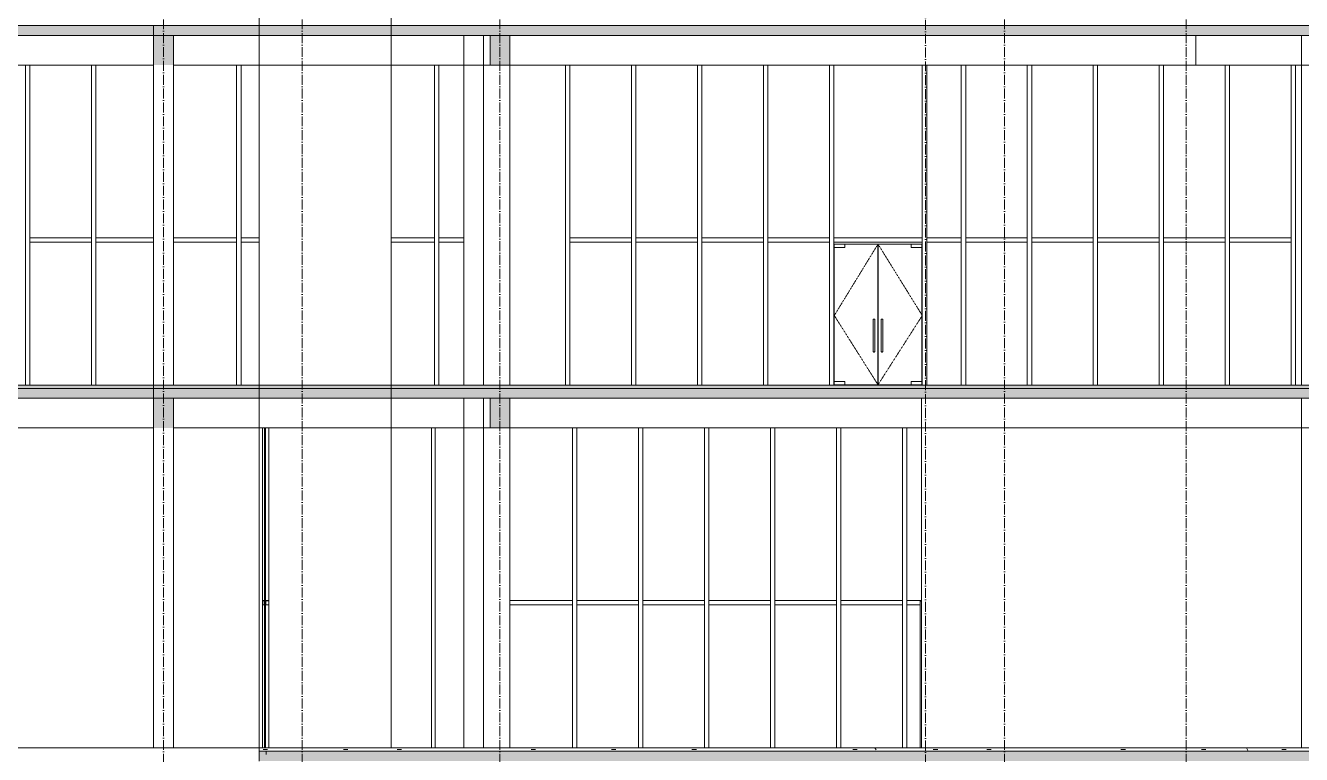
# Model space of a CAD drawing. Header units: millimetres. Extents: x -7075 to 54747, y -13937 to 93540.
# Drawn here: x 4258 to 23600, y -100 to 10950 of the extents above; entities that cross this region are included whole.
import ezdxf

# ---------------------------------------------------------------- set-up
doc = ezdxf.new("R2010")
doc.units = ezdxf.units.MM
doc.linetypes.add('Dash 1_16_', pattern=[3.175, 1.5875, -1.5875])
doc.linetypes.add('Grid Line', pattern=[4.2, 3, -0.6, 0, -0.6])
for name, color, linetype, lineweight in [('A-DETL-GENF', 31, 'Continuous', 5), ('A-DOOR-GLAZ', 152, 'Continuous', 5), ('A-GLAZ-CWMG', 55, 'Continuous', 5), ('CUA', 31, 'Continuous', 9), ('KINH', 152, 'Continuous', 5), ('NET CAT', 3, 'Continuous', 5), ('NET CATConcrete', 3, 'Continuous', 5), ('NET-CAT', 3, 'Continuous', 15), ('NET-THAY', 2, 'Continuous', 9), ('TRUC', 225, 'Continuous', 5)]:
    doc.layers.add(name, color=color, linetype=linetype, lineweight=lineweight)
pattern_1 = [(0, (19236.3, 39800), (1625.6, 406.4), [67.056, -1152.144, 67.056, -1152.144, -6502.4]), (0, (19236.3, 39800), (1625.6, 406.4), [-2438.4, 67.056, -2371.344, 67.056, -1152.144, -2844.8]), (0, (19236.3, 39800), (1625.6, 406.4), [-6096, 67.056, -745.744, 67.056, -1964.944]), (120, (19845.9, 40003.2), (-1164.7527, 1204.611), [67.056, -1152.144, 67.056, -7654.544]), (120, (19845.9, 40003.2), (-1164.7527, 1204.611), [-1286.256, -1152.144, 67.056, -2371.344, -4064]), (120, (19845.9, 40003.2), (-1164.7527, 1204.611), [-4876.8, 67.056, -1152.144, 67.056, -2777.744]), (120, (19845.9, 40003.2), (-1164.7527, 1204.611), [-6163.056, -745.744, 67.056, -1964.944]), (240, (20049.1, 40816), (-460.8473, -1611.011), [67.056, -1152.144, 67.056, -7654.544]), (240, (20049.1, 40816), (-460.8473, -1611.011), [-1286.256, -1152.144, 67.056, -2371.344, -4064]), (240, (20049.1, 40816), (-460.8473, -1611.011), [-4876.8, 67.056, -1152.144, 67.056, -2777.744]), (240, (20049.1, 40816), (-460.8473, -1611.011), [-6163.056, -745.744, 67.056, -1964.944])]

# ---------------------------------------------------------------- blocks, each defined once
blk = doc.blocks.new('M_Concrete-Rectangular-Column - C3-2000 x 300mm-1087929-A-A')
at = {"layer": 'NET CAT', "color": 4}
for p, q in [((6200, 10800), (6200, 5500)), ((6500, 10800), (6500, 5500)), ((6200, 5300), (6200, 0)), ((6500, 5300), (6500, 0))]:
    blk.add_line(p, q, dxfattribs=at)
blk = doc.blocks.new('ALC1807-ASCENT PLAZA-KET CAU 180524_rvt-1-A-A')
at = {"layer": 'NET CAT', "color": 4}
for p, q in [((7800, 18400), (7800, 0)), ((9800, 0), (9800, 18400)), ((11200, 10800), (11200, 5500)), ((11600, 10800), (11600, 5500)), ((23600, 10800), (23600, 5500)), ((11200, 5300), (11200, 0)), ((11600, 5300), (11600, 0)), ((23600, 5300), (23600, 0)), ((7907, -50), (7907, -100))]:
    blk.add_line(p, q, dxfattribs=at)
at = {"color": 4, "lineweight": 5}
blk.add_blockref('M_Concrete-Rectangular-Column - C3-2000 x 300mm-1087929-A-A', (0, 0), dxfattribs=at)
blk = doc.blocks.new('CUA 2 CANH MO KHUNG NHOM - 1 - Type 1-V3-A-A')
at = {"layer": 'CUA', "lineweight": 5}
for p, q in [((17820, 2226), (17820, 0)), ((17840, 2226), (17820, 2226))]:
    blk.add_line(p, q, dxfattribs=at)
blk = doc.blocks.new('System Panel - Glazed-1982841-A-A')
at = {"layer": 'KINH'}
blk.add_line((12443, 10350), (11600, 10350), dxfattribs=at)
blk = doc.blocks.new('System Panel - Glazed-1982842-A-A')
at = {"layer": 'KINH'}
blk.add_line((13443, 10350), (12510, 10350), dxfattribs=at)
blk = doc.blocks.new('CUA KINH BAN LE SAN MO 2 HUONG - Type 1-1982843-A-A')
at = {"layer": 'A-DOOR-GLAZ'}
for p, q in [((16514, 5555), (16514, 7586)), ((17180, 7636), (16679, 7636)), ((17180, 7636), (17180, 5505)), ((17682, 7636), (17181, 7636)), ((17181, 7636), (17181, 5505)), ((17847, 5555), (17847, 7586)), ((17180, 5505), (16679, 5505)), ((17181, 5505), (17682, 5505))]:
    blk.add_line(p, q, dxfattribs=at)
at = {"layer": 'CUA', "lineweight": 5}
for p, q in [((17852, 7667), (16510, 7667)), ((16513, 5500), (16513, 7637)), ((16513, 7637), (17848, 7637)), ((16679, 7636), (16514, 7636)), ((16514, 7636), (16514, 7586)), ((16514, 7586), (16679, 7586)), ((16679, 7586), (16679, 7636)), ((17847, 7636), (17682, 7636)), ((17682, 7636), (17682, 7586)), ((17682, 7586), (17847, 7586)), ((17847, 7586), (17847, 7636)), ((17848, 7637), (17848, 5500)), ((17105, 6450), (17105, 6050)), ((17135, 6050), (17135, 6450)), ((17226, 6450), (17226, 6050)), ((17256, 6050), (17256, 6450)), ((16679, 5555), (16514, 5555)), ((16514, 5555), (16514, 5505)), ((16514, 5505), (16679, 5505)), ((16679, 5505), (16679, 5555)), ((17682, 5555), (17682, 5505)), ((17847, 5555), (17682, 5555)), ((17682, 5505), (17847, 5505)), ((17847, 5505), (17847, 5555))]:
    blk.add_line(p, q, dxfattribs=at)
at = {"layer": 'CUA', "linetype": 'Dash 1_16_', "lineweight": 5}
for p, q in [((17180, 7636), (16518, 6554)), ((17180, 7636), (16518, 6554)), ((17181, 7636), (17852, 6554)), ((17181, 7636), (17852, 6554)), ((16518, 6554), (17180, 5505)), ((16518, 6554), (17180, 5505)), ((17852, 6554), (17181, 5505)), ((17852, 6554), (17181, 5505))]:
    blk.add_line(p, q, dxfattribs=at)
at = {"layer": 'CUA', "lineweight": 5, "flags": 128}
for points in [[(17105, 6486), (17105, 6486), (17105, 6487), (17105, 6487), (17105, 6488), (17106, 6489), (17106, 6489), (17106, 6490), (17106, 6490), (17106, 6491), (17107, 6491), (17107, 6492), (17107, 6492), (17107, 6493), (17108, 6493), (17108, 6494), (17108, 6494), (17109, 6495), (17109, 6495), (17110, 6496), (17110, 6496), (17111, 6497), (17111, 6497), (17111, 6497), (17112, 6498), (17113, 6498), (17113, 6498), (17114, 6499), (17114, 6499), (17115, 6499), (17115, 6499), (17116, 6499), (17116, 6500), (17117, 6500), (17118, 6500), (17118, 6500), (17119, 6500), (17119, 6500), (17120, 6500), (17120, 6500)], [(17105, 6485), (17105, 6485), (17105, 6485), (17105, 6485), (17105, 6485), (17105, 6484), (17105, 6484), (17105, 6484), (17105, 6483), (17105, 6483), (17105, 6482), (17105, 6482), (17105, 6481), (17105, 6480), (17105, 6480), (17105, 6479), (17105, 6478), (17105, 6477), (17105, 6476), (17105, 6475), (17105, 6474), (17105, 6473), (17105, 6472), (17105, 6471), (17105, 6470), (17105, 6469), (17105, 6468), (17105, 6466), (17105, 6465), (17105, 6464), (17105, 6463), (17105, 6461), (17105, 6460), (17105, 6459), (17105, 6457), (17105, 6456), (17105, 6455), (17105, 6453), (17105, 6452), (17105, 6450), (17105, 6450)], [(17105, 6482), (17105, 6482), (17105, 6483), (17105, 6483), (17105, 6484), (17105, 6484), (17105, 6484), (17105, 6484), (17105, 6485), (17105, 6485), (17105, 6485), (17105, 6485)], [(17120, 6500), (17121, 6500), (17121, 6500), (17122, 6500), (17122, 6500), (17123, 6500), (17124, 6500), (17124, 6499), (17125, 6499), (17125, 6499), (17126, 6499), (17126, 6499), (17127, 6498), (17128, 6498), (17128, 6498), (17129, 6497), (17129, 6497), (17130, 6497), (17130, 6496), (17130, 6496), (17131, 6495), (17131, 6495), (17132, 6495), (17132, 6494), (17132, 6494), (17133, 6493), (17133, 6493), (17133, 6492), (17134, 6492), (17134, 6491), (17134, 6490), (17134, 6490), (17134, 6489), (17135, 6489), (17135, 6488), (17135, 6488), (17135, 6487), (17135, 6486), (17135, 6486), (17135, 6485)], [(17135, 6450), (17135, 6451), (17135, 6453), (17135, 6454), (17135, 6456), (17135, 6457), (17135, 6458), (17135, 6460), (17135, 6461), (17135, 6462), (17135, 6464), (17135, 6465), (17135, 6466), (17135, 6467), (17135, 6469), (17135, 6470), (17135, 6471), (17135, 6472), (17135, 6473), (17135, 6474), (17135, 6475), (17135, 6476), (17135, 6477), (17135, 6478), (17135, 6479), (17135, 6479), (17135, 6480), (17135, 6481), (17135, 6482), (17135, 6482), (17135, 6483), (17135, 6483), (17135, 6484), (17135, 6484), (17135, 6484), (17135, 6484), (17135, 6485), (17135, 6485), (17135, 6485), (17135, 6485)], [(17135, 6485), (17135, 6485), (17135, 6485), (17135, 6485), (17135, 6484), (17135, 6484), (17135, 6484), (17135, 6483), (17135, 6483), (17135, 6482), (17135, 6482)], [(17226, 6486), (17226, 6486), (17226, 6487), (17226, 6487), (17226, 6488), (17227, 6489), (17227, 6489), (17227, 6490), (17227, 6490), (17227, 6491), (17228, 6491), (17228, 6492), (17228, 6492), (17228, 6493), (17229, 6493), (17229, 6494), (17229, 6494), (17230, 6495), (17230, 6495), (17231, 6496), (17231, 6496), (17232, 6497), (17232, 6497), (17232, 6497), (17233, 6498), (17234, 6498), (17234, 6498), (17235, 6499), (17235, 6499), (17236, 6499), (17236, 6499), (17237, 6499), (17237, 6500), (17238, 6500), (17239, 6500), (17239, 6500), (17240, 6500), (17240, 6500), (17241, 6500), (17241, 6500)], [(17226, 6485), (17226, 6485), (17226, 6485), (17226, 6485), (17226, 6485), (17226, 6484), (17226, 6484), (17226, 6484), (17226, 6483), (17226, 6483), (17226, 6482), (17226, 6482), (17226, 6481), (17226, 6480), (17226, 6480), (17226, 6479), (17226, 6478), (17226, 6477), (17226, 6476), (17226, 6475), (17226, 6474), (17226, 6473), (17226, 6472), (17226, 6471), (17226, 6470), (17226, 6469), (17226, 6468), (17226, 6466), (17226, 6465), (17226, 6464), (17226, 6463), (17226, 6461), (17226, 6460), (17226, 6459), (17226, 6457), (17226, 6456), (17226, 6455), (17226, 6453), (17226, 6452), (17226, 6450), (17226, 6450)], [(17226, 6482), (17226, 6482), (17226, 6483), (17226, 6483), (17226, 6484), (17226, 6484), (17226, 6484), (17226, 6484), (17226, 6485), (17226, 6485), (17226, 6485), (17226, 6485)], [(17241, 6500), (17242, 6500), (17242, 6500), (17243, 6500), (17243, 6500), (17244, 6500), (17245, 6500), (17245, 6499), (17246, 6499), (17246, 6499), (17247, 6499), (17247, 6499), (17248, 6498), (17249, 6498), (17249, 6498), (17250, 6497), (17250, 6497), (17251, 6497), (17251, 6496), (17251, 6496), (17252, 6495), (17252, 6495), (17253, 6495), (17253, 6494), (17253, 6494), (17254, 6493), (17254, 6493), (17254, 6492), (17255, 6492), (17255, 6491), (17255, 6490), (17255, 6490), (17255, 6489), (17256, 6489), (17256, 6488), (17256, 6488), (17256, 6487), (17256, 6486), (17256, 6486), (17256, 6485)], [(17256, 6450), (17256, 6451), (17256, 6453), (17256, 6454), (17256, 6456), (17256, 6457), (17256, 6458), (17256, 6460), (17256, 6461), (17256, 6462), (17256, 6464), (17256, 6465), (17256, 6466), (17256, 6467), (17256, 6469), (17256, 6470), (17256, 6471), (17256, 6472), (17256, 6473), (17256, 6474), (17256, 6475), (17256, 6476), (17256, 6477), (17256, 6478), (17256, 6479), (17256, 6479), (17256, 6480), (17256, 6481), (17256, 6482), (17256, 6482), (17256, 6483), (17256, 6483), (17256, 6484), (17256, 6484), (17256, 6484), (17256, 6484), (17256, 6485), (17256, 6485), (17256, 6485), (17256, 6485)], [(17256, 6485), (17256, 6485), (17256, 6485), (17256, 6485), (17256, 6484), (17256, 6484), (17256, 6484), (17256, 6483), (17256, 6483), (17256, 6482), (17256, 6482)], [(17105, 6050), (17105, 6049), (17105, 6047), (17105, 6046), (17105, 6044), (17105, 6043), (17105, 6042), (17105, 6040), (17105, 6039), (17105, 6038), (17105, 6036), (17105, 6035), (17105, 6034), (17105, 6033), (17105, 6031), (17105, 6030), (17105, 6029), (17105, 6028), (17105, 6027), (17105, 6026), (17105, 6025), (17105, 6024), (17105, 6023), (17105, 6022), (17105, 6021), (17105, 6021), (17105, 6020), (17105, 6019), (17105, 6018), (17105, 6018), (17105, 6017), (17105, 6017), (17105, 6016), (17105, 6016), (17105, 6016), (17105, 6016), (17105, 6015), (17105, 6015), (17105, 6015), (17105, 6015)], [(17105, 6015), (17105, 6015), (17105, 6015), (17105, 6015), (17105, 6016), (17105, 6016), (17105, 6016), (17105, 6017), (17105, 6017), (17105, 6018), (17105, 6018)], [(17120, 6000), (17120, 6000), (17119, 6000), (17118, 6000), (17118, 6000), (17117, 6000), (17117, 6000), (17116, 6001), (17115, 6001), (17115, 6001), (17114, 6001), (17114, 6001), (17113, 6002), (17113, 6002), (17112, 6002), (17112, 6003), (17111, 6003), (17111, 6003), (17110, 6004), (17110, 6004), (17109, 6005), (17109, 6005), (17109, 6005), (17108, 6006), (17108, 6006), (17107, 6007), (17107, 6007), (17107, 6008), (17107, 6008), (17106, 6009), (17106, 6010), (17106, 6010), (17106, 6011), (17106, 6011), (17105, 6012), (17105, 6012), (17105, 6013), (17105, 6014), (17105, 6014), (17105, 6015)], [(17135, 6014), (17135, 6014), (17135, 6013), (17135, 6013), (17135, 6012), (17135, 6011), (17135, 6011), (17134, 6010), (17134, 6010), (17134, 6009), (17134, 6009), (17133, 6008), (17133, 6008), (17133, 6007), (17132, 6007), (17132, 6006), (17132, 6006), (17131, 6005), (17131, 6005), (17131, 6004), (17130, 6004), (17130, 6003), (17129, 6003), (17129, 6003), (17128, 6002), (17128, 6002), (17127, 6002), (17127, 6001), (17126, 6001), (17126, 6001), (17125, 6001), (17124, 6001), (17124, 6000), (17123, 6000), (17123, 6000), (17122, 6000), (17121, 6000), (17121, 6000), (17120, 6000), (17120, 6000)], [(17135, 6015), (17135, 6015), (17135, 6015), (17135, 6015), (17135, 6015), (17135, 6016), (17135, 6016), (17135, 6016), (17135, 6017), (17135, 6017), (17135, 6018), (17135, 6018), (17135, 6019), (17135, 6020), (17135, 6020), (17135, 6021), (17135, 6022), (17135, 6023), (17135, 6024), (17135, 6025), (17135, 6026), (17135, 6027), (17135, 6028), (17135, 6029), (17135, 6030), (17135, 6031), (17135, 6032), (17135, 6034), (17135, 6035), (17135, 6036), (17135, 6037), (17135, 6039), (17135, 6040), (17135, 6041), (17135, 6043), (17135, 6044), (17135, 6045), (17135, 6047), (17135, 6048), (17135, 6050), (17135, 6050)], [(17135, 6018), (17135, 6018), (17135, 6017), (17135, 6017), (17135, 6016), (17135, 6016), (17135, 6016), (17135, 6016), (17135, 6015), (17135, 6015), (17135, 6015), (17135, 6015)], [(17226, 6050), (17226, 6049), (17226, 6047), (17226, 6046), (17226, 6044), (17226, 6043), (17226, 6042), (17226, 6040), (17226, 6039), (17226, 6038), (17226, 6036), (17226, 6035), (17226, 6034), (17226, 6033), (17226, 6031), (17226, 6030), (17226, 6029), (17226, 6028), (17226, 6027), (17226, 6026), (17226, 6025), (17226, 6024), (17226, 6023), (17226, 6022), (17226, 6021), (17226, 6021), (17226, 6020), (17226, 6019), (17226, 6018), (17226, 6018), (17226, 6017), (17226, 6017), (17226, 6016), (17226, 6016), (17226, 6016), (17226, 6016), (17226, 6015), (17226, 6015), (17226, 6015), (17226, 6015)], [(17226, 6015), (17226, 6015), (17226, 6015), (17226, 6015), (17226, 6016), (17226, 6016), (17226, 6016), (17226, 6017), (17226, 6017), (17226, 6018), (17226, 6018)], [(17241, 6000), (17241, 6000), (17240, 6000), (17239, 6000), (17239, 6000), (17238, 6000), (17238, 6000), (17237, 6001), (17236, 6001), (17236, 6001), (17235, 6001), (17235, 6001), (17234, 6002), (17234, 6002), (17233, 6002), (17233, 6003), (17232, 6003), (17232, 6003), (17231, 6004), (17231, 6004), (17230, 6005), (17230, 6005), (17230, 6005), (17229, 6006), (17229, 6006), (17228, 6007), (17228, 6007), (17228, 6008), (17228, 6008), (17227, 6009), (17227, 6010), (17227, 6010), (17227, 6011), (17227, 6011), (17226, 6012), (17226, 6012), (17226, 6013), (17226, 6014), (17226, 6014), (17226, 6015)], [(17256, 6014), (17256, 6014), (17256, 6013), (17256, 6013), (17256, 6012), (17256, 6011), (17256, 6011), (17255, 6010), (17255, 6010), (17255, 6009), (17255, 6009), (17254, 6008), (17254, 6008), (17254, 6007), (17253, 6007), (17253, 6006), (17253, 6006), (17252, 6005), (17252, 6005), (17252, 6004), (17251, 6004), (17251, 6003), (17250, 6003), (17250, 6003), (17249, 6002), (17249, 6002), (17248, 6002), (17248, 6001), (17247, 6001), (17247, 6001), (17246, 6001), (17245, 6001), (17245, 6000), (17244, 6000), (17244, 6000), (17243, 6000), (17242, 6000), (17242, 6000), (17241, 6000), (17241, 6000)], [(17256, 6015), (17256, 6015), (17256, 6015), (17256, 6015), (17256, 6015), (17256, 6016), (17256, 6016), (17256, 6016), (17256, 6017), (17256, 6017), (17256, 6018), (17256, 6018), (17256, 6019), (17256, 6020), (17256, 6020), (17256, 6021), (17256, 6022), (17256, 6023), (17256, 6024), (17256, 6025), (17256, 6026), (17256, 6027), (17256, 6028), (17256, 6029), (17256, 6030), (17256, 6031), (17256, 6032), (17256, 6034), (17256, 6035), (17256, 6036), (17256, 6037), (17256, 6039), (17256, 6040), (17256, 6041), (17256, 6043), (17256, 6044), (17256, 6045), (17256, 6047), (17256, 6048), (17256, 6050), (17256, 6050)], [(17256, 6018), (17256, 6018), (17256, 6017), (17256, 6017), (17256, 6016), (17256, 6016), (17256, 6016), (17256, 6016), (17256, 6015), (17256, 6015), (17256, 6015), (17256, 6015)]]:
    blk.add_lwpolyline(points, dxfattribs=at)
at = {"layer": 'CUA', "lineweight": 5}
for centre, start, end in [((17120, 6485), 0, 180), ((17120, 6485), 90, 210), ((17120, 6485), 225, 239.2959), ((17120, 6485), 330, 90), ((17120, 6485), 300.7041, 315), ((17241, 6485), 0, 180), ((17241, 6485), 90, 210), ((17241, 6485), 225, 239.2959), ((17241, 6485), 330, 90), ((17241, 6485), 300.7041, 315), ((17120, 6015), 150, 270), ((17120, 6015), 180, 0), ((17120, 6015), 270, 30), ((17241, 6015), 150, 270), ((17241, 6015), 180, 0), ((17241, 6015), 270, 30)]:
    blk.add_arc(centre, 15, start, end, dxfattribs=at)
blk = doc.blocks.new('System Panel - Glazed-1982864-A-A')
at = {"layer": 'KINH'}
blk.add_line((18443, 10350), (17918, 10350), dxfattribs=at)
blk = doc.blocks.new('System Panel - Glazed-V6-A-A')
at = {"layer": 'KINH', "lineweight": 9}
for p, q in [((7896, 2193), (7884, 2193)), ((7884, 2193), (7884, 0)), ((7896, 2179), (7896, 2193)), ((7896, 0), (7896, 2172)), ((7884, 0), (7896, 0))]:
    blk.add_line(p, q, dxfattribs=at)
blk = doc.blocks.new('System Panel - Glazed-V7-A-A')
at = {"layer": 'KINH', "lineweight": 9}
for p, q in [((7896, 4850), (7884, 4850)), ((7884, 4850), (7884, 2207)), ((7896, 2228), (7896, 4850)), ((7884, 2207), (7896, 2207)), ((7896, 2207), (7896, 2221))]:
    blk.add_line(p, q, dxfattribs=at)
blk = doc.blocks.new('System Panel - Glazed-V8-A-A')
at = {"layer": 'KINH'}
blk.add_line((12550, 4850), (11900, 4850), dxfattribs=at)
blk = doc.blocks.new('System Panel - Glazed-V9-A-A')
at = {"layer": 'KINH'}
blk.add_line((13550, 4850), (12617, 4850), dxfattribs=at)
blk = doc.blocks.new('System Panel - Glazed-1983425-A-A')
at = {"layer": 'KINH'}
blk.add_line((17840, 4850), (17617, 4850), dxfattribs=at)
blk = doc.blocks.new('System Panel - Glazed-1983754-A-A')
at = {"layer": 'KINH'}
blk.add_line((10900, 4850), (10470, 4850), dxfattribs=at)
blk = doc.blocks.new('System Panel - Glazed-1983755-A-A')
at = {"layer": 'KINH'}
blk.add_line((10389, 4850), (9800, 4850), dxfattribs=at)
blk = doc.blocks.new('System Panel - Glazed-1982873-A-A')
at = {"layer": 'KINH'}
blk.add_line((23600, 10350), (23510, 10350), dxfattribs=at)
blk = doc.blocks.new('Rectangular Mullion - MULION KHUNG NOI-1982294-A-A')
at = {"layer": 'A-DETL-GENF'}
blk.add_hatch(color=256, dxfattribs=at).paths.add_polyline_path([(42483, 2167), (42486, 2179), (42482, 2179)], flags=0)
at = {"layer": 'A-GLAZ-CWMG'}
blk.add_hatch(color=256, dxfattribs=at).paths.add_polyline_path([(42486, 2221), (42483, 2233), (42482, 2221)], flags=0)
at = {"layer": 'A-DETL-GENF'}
for p, q in [((42432, 2167), (42432, 2233)), ((42432, 2233), (42482, 2233)), ((42482, 2167), (42432, 2167)), ((42435, 2170), (42435, 2230)), ((42435, 2230), (42478, 2230)), ((42478, 2170), (42435, 2170)), ((42478, 2230), (42478, 2170)), ((42482, 2233), (42482, 2221)), ((42482, 2233), (42482, 2221)), ((42482, 2233), (42482, 2167)), ((42482, 2221), (42486, 2221)), ((42482, 2221), (42486, 2221)), ((42482, 2221), (42486, 2211)), ((42486, 2221), (42482, 2221)), ((42482, 2221), (42482, 2211)), ((42482, 2212), (42486, 2221)), ((42482, 2211), (42486, 2211)), ((42498, 2207), (42482, 2207)), ((42482, 2207), (42482, 2193)), ((42482, 2193), (42498, 2193)), ((42482, 2179), (42486, 2189)), ((42482, 2179), (42482, 2189)), ((42482, 2189), (42486, 2189)), ((42482, 2188), (42486, 2179)), ((42486, 2179), (42482, 2179)), ((42482, 2179), (42482, 2167)), ((42482, 2167), (42482, 2179)), ((42482, 2179), (42486, 2179)), ((42486, 2179), (42482, 2179)), ((42486, 2221), (42486, 2236)), ((42486, 2221), (42486, 2236)), ((42486, 2211), (42486, 2221)), ((42486, 2189), (42486, 2179)), ((42486, 2164), (42486, 2179)), ((42486, 2179), (42486, 2164)), ((42500, 2226), (42494, 2226)), ((42494, 2226), (42495, 2225)), ((42495, 2225), (42494, 2225)), ((42495, 2224), (42494, 2223)), ((42494, 2224), (42495, 2224)), ((42494, 2223), (42495, 2223)), ((42495, 2223), (42494, 2222)), ((42494, 2222), (42495, 2222)), ((42495, 2222), (42494, 2221)), ((42494, 2221), (42495, 2221)), ((42495, 2221), (42494, 2220)), ((42494, 2220), (42495, 2220)), ((42495, 2219), (42494, 2219)), ((42494, 2219), (42495, 2219)), ((42495, 2218), (42494, 2218)), ((42494, 2218), (42495, 2218)), ((42495, 2217), (42494, 2217)), ((42494, 2216), (42495, 2217)), ((42494, 2184), (42495, 2183)), ((42495, 2183), (42494, 2183)), ((42495, 2182), (42494, 2182)), ((42494, 2182), (42495, 2182)), ((42495, 2181), (42494, 2181)), ((42494, 2181), (42495, 2181)), ((42495, 2179), (42494, 2180)), ((42494, 2180), (42495, 2180)), ((42495, 2178), (42494, 2179)), ((42494, 2179), (42495, 2179)), ((42495, 2177), (42494, 2178)), ((42494, 2178), (42495, 2178)), ((42495, 2176), (42494, 2177)), ((42494, 2177), (42495, 2177)), ((42494, 2176), (42495, 2176)), ((42494, 2174), (42495, 2175)), ((42495, 2175), (42494, 2175)), ((42500, 2174), (42494, 2174)), ((42495, 2217), (42498, 2217)), ((42495, 2183), (42498, 2183)), ((42496, 2219), (42496, 2224)), ((42496, 2224), (42497, 2224)), ((42497, 2219), (42496, 2219)), ((42497, 2181), (42496, 2181)), ((42496, 2181), (42496, 2176)), ((42496, 2176), (42497, 2176)), ((42497, 2224), (42497, 2219)), ((42497, 2176), (42497, 2181)), ((42498, 2167), (42498, 2233)), ((42498, 2233), (42532, 2233)), ((42498, 2221), (42498, 2225)), ((42498, 2225), (42500, 2225)), ((42499, 2221), (42498, 2221)), ((42498, 2219), (42498, 2220)), ((42498, 2220), (42499, 2220)), ((42499, 2219), (42498, 2219)), ((42498, 2217), (42498, 2218)), ((42498, 2218), (42499, 2218)), ((42498, 2193), (42498, 2207)), ((42498, 2183), (42498, 2182)), ((42498, 2182), (42499, 2182)), ((42498, 2181), (42498, 2180)), ((42499, 2181), (42498, 2181)), ((42498, 2180), (42499, 2180)), ((42499, 2179), (42498, 2179)), ((42498, 2179), (42498, 2175)), ((42498, 2175), (42500, 2175)), ((42532, 2167), (42498, 2167)), ((42500, 2221), (42499, 2222)), ((42499, 2222), (42499, 2221)), ((42499, 2220), (42499, 2219)), ((42499, 2218), (42500, 2219)), ((42499, 2218), (42499, 2218)), ((42499, 2182), (42499, 2182)), ((42499, 2182), (42500, 2181)), ((42499, 2180), (42499, 2181)), ((42500, 2179), (42499, 2178)), ((42499, 2178), (42499, 2179)), ((42500, 2225), (42500, 2226)), ((42500, 2220), (42500, 2221)), ((42500, 2219), (42500, 2220)), ((42500, 2181), (42500, 2180)), ((42500, 2180), (42500, 2179)), ((42500, 2175), (42500, 2174)), ((42502, 2170), (42502, 2230)), ((42502, 2230), (42528, 2230)), ((42528, 2170), (42502, 2170)), ((42528, 2230), (42528, 2170)), ((42532, 2233), (42532, 2167))]:
    blk.add_line(p, q, dxfattribs=at)
for centre, radius, start, end in [((42482, 2238), 4.58, 269.7981, 330.5096), ((42482, 2238), 4.58, 269.7981, 330.5096), ((42482, 2162), 4.58, 29.4904, 90.2019), ((42482, 2162), 4.58, 29.4904, 90.2019), ((42494, 2226), 0.2, 82.8972, 208.2076), ((42494, 2224), 0.2, 128.6598, 231.3402), ((42494, 2223), 0.2, 128.6598, 231.3402), ((42494, 2222), 0.2, 128.6598, 231.3402), ((42494, 2221), 0.2, 128.6598, 231.3402), ((42494, 2220), 0.2, 128.6598, 231.3402), ((42494, 2219), 0.2, 128.6598, 231.3402), ((42494, 2218), 0.2, 128.6598, 231.3402), ((42494, 2217), 0.2, 138.5763, 284.0362), ((42494, 2183), 0.2, 75.9638, 221.4237), ((42494, 2182), 0.2, 128.6598, 231.3402), ((42494, 2181), 0.2, 128.6598, 231.3402), ((42494, 2180), 0.2, 128.6598, 231.3402), ((42494, 2179), 0.2, 128.6598, 231.3402), ((42494, 2178), 0.2, 128.6598, 231.3402), ((42494, 2177), 0.2, 128.6598, 231.3402), ((42494, 2176), 0.2, 128.6598, 231.3402), ((42494, 2174), 0.2, 151.7924, 277.1028), ((42494, 2225), 0.568, 325.5557, 34.4443), ((42495, 2224), 0.2, 308.6598, 51.3402), ((42495, 2223), 0.2, 308.6598, 51.3402), ((42495, 2222), 0.2, 308.6598, 51.3402), ((42495, 2221), 0.2, 308.6598, 51.3402), ((42495, 2220), 0.2, 308.6598, 51.3402), ((42495, 2219), 0.2, 308.6598, 51.3402), ((42495, 2217), 0.2, 318.5763, 51.3402), ((42495, 2183), 0.2, 308.6598, 41.4237), ((42495, 2181), 0.2, 308.6598, 51.3402), ((42495, 2180), 0.2, 308.6598, 51.3402), ((42495, 2179), 0.2, 308.6598, 51.3402), ((42495, 2178), 0.2, 308.6598, 51.3402), ((42495, 2177), 0.2, 308.6598, 51.3402), ((42495, 2176), 0.2, 308.6598, 51.3402), ((42494, 2175), 0.568, 325.5557, 34.4443), ((42496, 2224), 0.2, 90, 180), ((42496, 2219), 0.2, 180, 270), ((42496, 2181), 0.2, 90, 180), ((42496, 2176), 0.2, 180, 270), ((42497, 2224), 0.2, 0, 90), ((42497, 2219), 0.2, 270, 0), ((42497, 2181), 0.2, 0, 90), ((42497, 2176), 0.2, 270, 0), ((42498, 2225), 0.133, 90, 180), ((42498, 2220), 0.133, 90, 180), ((42498, 2219), 0.133, 180, 270), ((42498, 2217), 0.2, 270, 0), ((42498, 2183), 0.2, 0, 90), ((42498, 2181), 0.133, 90, 180), ((42498, 2180), 0.133, 180, 270), ((42498, 2175), 0.133, 180, 270), ((42499, 2221), 0.1, 49.9813, 159.9813), ((42499, 2221), 0.133, 270, 339.9813), ((42499, 2220), 0.133, 0, 90), ((42499, 2219), 0.133, 270, 0), ((42499, 2218), 0.133, 20.0187, 90), ((42499, 2218), 0.1, 200.0187, 310.0187), ((42499, 2182), 0.133, 270, 339.9813), ((42499, 2182), 0.1, 49.9813, 159.9813), ((42499, 2181), 0.133, 0, 90), ((42499, 2180), 0.133, 270, 0), ((42499, 2179), 0.133, 20.0187, 90), ((42499, 2179), 0.1, 200.0187, 310.0187), ((42500, 2226), 0.133, 0, 82.8972), ((42500, 2225), 0.133, 270, 0), ((42500, 2175), 0.133, 0, 90), ((42500, 2174), 0.133, 277.1028, 0)]:
    blk.add_arc(centre, radius, start, end, dxfattribs=at)
blk = doc.blocks.new('Rectangular Mullion - Rectangular Mullion-V19-A-A')
at = {"layer": 'A-GLAZ-CWMG', "lineweight": 9}
for p, q in [((7882, 2233), (7848, 2233)), ((7848, 2233), (7848, 2167)), ((7848, 2167), (7882, 2167)), ((7882, 2207), (7882, 2233)), ((7898, 2207), (7882, 2207)), ((7882, 2167), (7882, 2193)), ((7882, 2193), (7898, 2193)), ((7948, 2233), (7898, 2233)), ((7898, 2233), (7898, 2207)), ((7898, 2193), (7898, 2167)), ((7898, 2167), (7948, 2167)), ((7948, 2167), (7948, 2233))]:
    blk.add_line(p, q, dxfattribs=at)
blk = doc.blocks.new('Rectangular Mullion - Rectangular Mullion-V12-A-A')
at = {"layer": 'A-GLAZ-CWMG'}
for p, q in [((48, 13167), (48, 11000)), ((82, 13167), (82, 11000)), ((98, 13167), (98, 11000)), ((148, 13167), (148, 11000))]:
    blk.add_line(p, q, dxfattribs=at)
blk = doc.blocks.new('Rectangular Mullion - Rectangular Mullion-V20-A-A')
at = {"layer": 'A-GLAZ-CWMG'}
for p, q in [((7848, 4850), (7882, 4850)), ((7848, 4850), (7848, 2233)), ((7882, 4850), (7884, 4850)), ((7882, 4850), (7882, 2233)), ((7896, 4850), (7898, 4850)), ((7898, 4850), (7948, 4850)), ((7898, 4850), (7898, 2233)), ((7948, 4850), (7948, 2233))]:
    blk.add_line(p, q, dxfattribs=at)
blk = doc.blocks.new('Rectangular Mullion - Rectangular Mullion-1983422-A-A')
at = {"layer": 'A-GLAZ-CWMG'}
for p, q in [((12550, 2233), (11600, 2233)), ((11600, 2167), (12550, 2167)), ((12550, 2233), (12550, 2167))]:
    blk.add_line(p, q, dxfattribs=at)
blk = doc.blocks.new('Rectangular Mullion - Rectangular Mullion-V14-A-A')
at = {"layer": 'A-GLAZ-CWMG'}
for p, q in [((2315, 13167), (2315, 13233)), ((3248, 13233), (2315, 13233)), ((2315, 13167), (3248, 13167)), ((3248, 13233), (3248, 13167))]:
    blk.add_line(p, q, dxfattribs=at)
blk = doc.blocks.new('Rectangular Mullion - Rectangular Mullion-1983423-A-A')
at = {"layer": 'A-GLAZ-CWMG'}
for p, q in [((17617, 2167), (17617, 2233)), ((17840, 2233), (17617, 2233)), ((17617, 2167), (17820, 2167))]:
    blk.add_line(p, q, dxfattribs=at)
blk = doc.blocks.new('Rectangular Mullion - Rectangular Mullion-V15-A-A')
at = {"layer": 'A-GLAZ-CWMG'}
for p, q in [((2248, 13200), (2248, 11000)), ((2315, 13200), (2315, 11000))]:
    blk.add_line(p, q, dxfattribs=at)
blk = doc.blocks.new('Rectangular Mullion - Rectangular Mullion-V21-A-A')
at = {"layer": 'A-GLAZ-CWMG'}
for p, q in [((12550, 4850), (12617, 4850)), ((12550, 4850), (12550, 2200)), ((12617, 4850), (12617, 2200))]:
    blk.add_line(p, q, dxfattribs=at)
blk = doc.blocks.new('Rectangular Mullion - Rectangular Mullion-1983752-A-A')
at = {"layer": 'A-GLAZ-CWMG'}
for p, q in [((10389, 4850), (10410, 4850)), ((10410, 4850), (10470, 4850)), ((10410, 0), (10410, 4850)), ((10470, 4850), (10470, 0))]:
    blk.add_line(p, q, dxfattribs=at)
blk = doc.blocks.new('Rectangular Mullion - Rectangular Mullion-V24-A-A')
at = {"layer": 'A-GLAZ-CWMG'}
for p, q in [((5325, 7667), (5325, 7733)), ((6200, 7733), (5325, 7733)), ((5325, 7667), (6200, 7667))]:
    blk.add_line(p, q, dxfattribs=at)
blk = doc.blocks.new('Rectangular Mullion - Rectangular Mullion-1978240-A-A')
at = {"layer": 'A-GLAZ-CWMG'}
for p, q in [((2258, 10350), (2258, 7700)), ((2325, 10350), (2325, 7700))]:
    blk.add_line(p, q, dxfattribs=at)
blk = doc.blocks.new('Rectangular Mullion - Rectangular Mullion-V25-A-A')
at = {"layer": 'A-GLAZ-CWMG'}
for p, q in [((7458, 7733), (6500, 7733)), ((6500, 7667), (7458, 7667)), ((7458, 7733), (7458, 7667))]:
    blk.add_line(p, q, dxfattribs=at)
blk = doc.blocks.new('Rectangular Mullion - Rectangular Mullion-V26-A-A')
at = {"layer": 'A-GLAZ-CWMG'}
for p, q in [((7525, 7667), (7525, 7733)), ((7800, 7733), (7525, 7733)), ((7525, 7667), (7800, 7667))]:
    blk.add_line(p, q, dxfattribs=at)
blk = doc.blocks.new('Rectangular Mullion - Rectangular Mullion-V27-A-A')
at = {"layer": 'A-GLAZ-CWMG'}
for p, q in [((10458, 7733), (9800, 7733)), ((9800, 7667), (10458, 7667)), ((10458, 7733), (10458, 7667))]:
    blk.add_line(p, q, dxfattribs=at)
blk = doc.blocks.new('Rectangular Mullion - Rectangular Mullion-V28-A-A')
at = {"layer": 'A-GLAZ-CWMG'}
for p, q in [((10525, 7667), (10525, 7733)), ((10900, 7733), (10525, 7733)), ((10525, 7667), (10900, 7667))]:
    blk.add_line(p, q, dxfattribs=at)
blk = doc.blocks.new('Rectangular Mullion - Rectangular Mullion-1978487-A-A')
at = {"layer": 'A-GLAZ-CWMG'}
for p, q in [((12443, 10350), (12510, 10350)), ((12443, 10350), (12443, 5500)), ((12510, 10350), (12510, 5500))]:
    blk.add_line(p, q, dxfattribs=at)

msp = doc.modelspace()

# ---------------------------------------------------------------- hatches: boundary and pattern name
at = {"layer": 'NET CAT', "lineweight": 9}
for points in [[(42599.9, 10800), (42599.9, 10950), (-0.1, 10950), (-0.1, 10800), (40110.6, 10800)], [(42599.9, 5300), (42599.9, 5450), (-0.1, 5450), (-0.1, 5300), (33701.7, 5300)]]:
    msp.add_hatch(color=7, dxfattribs=at).paths.add_polyline_path(points, flags=0)
msp.add_hatch(color=7, dxfattribs=at).paths.add_polyline_path([(24088.5, -200), (42599.9, -200), (42599.9, -50), (7799.9, -50), (7799.9, -200), (22486.3, -200)])
at = {"layer": 'NET CATConcrete'}
for points in [[(6499.9, 10350), (6499.9, 10800), (6199.9, 10800), (6199.9, 10350)], [(11600.1, 10350), (11600.1, 10800), (11300.1, 10800), (11300.1, 10350)], [(6499.9, 4850), (6499.9, 5300), (6199.9, 5300), (6199.9, 4850)], [(11600.1, 4850), (11600.1, 5300), (11300.1, 5300), (11300.1, 4850)]]:
    msp.add_hatch(color=256, dxfattribs=at).paths.add_polyline_path(points, flags=0)
at = {"layer": 'NET-THAY'}
h = msp.add_hatch(dxfattribs=at)
h.set_pattern_fill('FP_2', style=0, pattern_type=2)
h.set_pattern_definition(pattern_1)
h.paths.add_polyline_path([(42599.9, 5450), (42599.9, 5500), (-0.1, 5500), (-0.1, 5450), (33701.7, 5450)], flags=0)
h = msp.add_hatch(dxfattribs=at)
h.set_pattern_fill('FP_2', style=0, pattern_type=2)
h.set_pattern_definition(pattern_1)
h.paths.add_polyline_path([(42513.9, -50), (42599.9, -50), (42599.9, 0), (7806.5, 0), (7806.5, -50), (41712.8, -50)], flags=0)

# ---------------------------------------------------------------- linework, layer by layer
at = {"layer": 'A-GLAZ-CWMG'}
for p, q in [((16509.6, 7666.7), (16509.6, 7733.3)), ((17851.6, 7733.3), (16509.6, 7733.3)), ((16509.6, 7666.7), (17851.6, 7666.7)), ((17851.6, 7733.3), (17851.6, 7666.7)), ((17918.3, 7666.7), (17918.3, 7733.3)), ((18442.9, 7733.3), (17918.3, 7733.3)), ((17918.3, 7666.7), (18442.9, 7666.7)), ((18442.9, 7733.3), (18442.9, 7666.7))]:
    msp.add_line(p, q, dxfattribs=at)
at = {"layer": 'KINH'}
msp.add_line((17851.6, 10350), (16509.6, 10350), dxfattribs=at)
at = {"layer": 'NET CAT', "lineweight": 13}
for p, q in [((6199.9, 10800), (6199.9, 10350)), ((6499.9, 10350), (6499.9, 10800)), ((6199.9, 5300), (6199.9, 4850)), ((6499.9, 4850), (6499.9, 5300))]:
    msp.add_line(p, q, dxfattribs=at)
at = {"layer": 'NET CATConcrete'}
for p, q in [((11300.3, 10350), (11300.3, 10800)), ((11600.1, 10800), (11600.1, 10350)), ((21999.9, 10350), (21999.9, 10800)), ((6199.9, 10350), (1799.9, 10350)), ((7799.9, 10350), (6499.9, 10350)), ((10899.9, 10350), (9799.9, 10350)), ((11600.1, 10350), (11300.3, 10350)), ((11300.3, 4850), (11300.3, 5300)), ((11600.1, 5300), (11600.1, 4850)), ((11600.1, 4850), (11300.3, 4850))]:
    msp.add_line(p, q, dxfattribs=at)
at = {"layer": 'NET-CAT'}
for p, q in [((42599.9, 10950), (-0.1, 10950)), ((6199.9, 10950), (6199.9, 10800)), ((299.9, 10800), (42299.9, 10800)), ((42599.9, 5500), (-0.1, 5500)), ((42599.9, 5450), (-0.1, 5450)), ((-0.1, 5450), (42599.9, 5450)), ((6199.9, 5500), (6199.9, 5450)), ((6199.9, 5450), (6199.9, 5300)), ((299.9, 5300), (42299.9, 5300)), ((7799.9, 0), (7799.9, -200)), ((42689.9, 0), (7799.9, 0)), ((7799.9, -50), (42599.9, -50))]:
    msp.add_line(p, q, dxfattribs=at)
at = {"layer": 'NET-THAY'}
for p, q in [((7799.9, 5500), (7799.9, 10800)), ((9799.9, 5500), (9799.9, 10800)), ((10899.9, 10800), (10899.9, 5500)), ((11199.9, 5500), (11199.9, 10800)), ((7799.9, -50), (7799.9, 5300)), ((9799.9, 0), (9799.9, 5300)), ((10899.9, 5300), (10899.9, 0)), ((11199.9, 0), (11199.9, 5300)), ((17839.9, 5300), (17839.9, 0)), ((6199.9, 4850), (299.9, 4850)), ((1998.7, 0), (7799.9, 0)), ((7799.9, -50), (7799.9, -50))]:
    msp.add_line(p, q, dxfattribs=at)
for points in [[(11300.3, 10350), (6499.9, 10350)], [(25650.3, 10350), (11600.1, 10350)], [(11300.3, 4850), (6499.9, 4850)], [(25650.3, 4850), (11600.1, 4850)]]:
    msp.add_lwpolyline(points, dxfattribs=at)
at = {"layer": 'TRUC', "linetype": 'Grid Line', "ltscale": 50}
for p, q in [((6349.9, -10536.9), (6349.9, 93540.4)), ((8449.9, -10536.9), (8449.9, 93540.4)), ((11449.9, -10536.9), (11449.9, 93540.4)), ((17899.9, -10333.7), (17899.9, 93540.4)), ((19099.9, -10536.9), (19099.9, 93540.4)), ((21849.9, -10536.9), (21849.9, 93540.4)), ((-7075.1, 5500), (51521, 5500)), ((-7075.1, 0), (51521, 0))]:
    msp.add_line(p, q, dxfattribs=at)

# ---------------------------------------------------------------- block references
at = {"lineweight": 5}
msp.add_blockref('ALC1807-ASCENT PLAZA-KET CAU 180524_rvt-1-A-A', (0, 0), dxfattribs=at)
at = {"layer": 'A-GLAZ-CWMG'}
for name, p in [('Rectangular Mullion - Rectangular Mullion-1978240-A-A', (2000, 0)), ('Rectangular Mullion - Rectangular Mullion-1978240-A-A', (3000, 0)), ('Rectangular Mullion - Rectangular Mullion-1978240-A-A', (5200, 0)), ('Rectangular Mullion - Rectangular Mullion-1978240-A-A', (8200, 0)), ('Rectangular Mullion - Rectangular Mullion-1978487-A-A', (0, 0)), ('Rectangular Mullion - Rectangular Mullion-1978487-A-A', (1000, 0)), ('Rectangular Mullion - Rectangular Mullion-1978487-A-A', (2000, 0)), ('Rectangular Mullion - Rectangular Mullion-1978487-A-A', (3000, 0)), ('Rectangular Mullion - Rectangular Mullion-1978487-A-A', (4000, 0)), ('Rectangular Mullion - Rectangular Mullion-1978487-A-A', (5408.7, 0)), ('Rectangular Mullion - Rectangular Mullion-1978487-A-A', (6000, 0)), ('Rectangular Mullion - Rectangular Mullion-1978487-A-A', (7000, 0)), ('Rectangular Mullion - Rectangular Mullion-1978487-A-A', (8000, 0)), ('Rectangular Mullion - Rectangular Mullion-1978487-A-A', (9000, 0)), ('Rectangular Mullion - Rectangular Mullion-1978487-A-A', (10000, 0)), ('Rectangular Mullion - Rectangular Mullion-1978487-A-A', (11000, 0)), ('Rectangular Mullion - Rectangular Mullion-V15-A-A', (2009.9, -5500)), ('Rectangular Mullion - Rectangular Mullion-V14-A-A', (2009.9, -5500)), ('Rectangular Mullion - Rectangular Mullion-V15-A-A', (3009.9, -5500)), ('Rectangular Mullion - Rectangular Mullion-V24-A-A', (0, 0)), ('Rectangular Mullion - Rectangular Mullion-V25-A-A', (0, 0)), ('Rectangular Mullion - Rectangular Mullion-V15-A-A', (5209.9, -5500)), ('Rectangular Mullion - Rectangular Mullion-V26-A-A', (0, 0)), ('Rectangular Mullion - Rectangular Mullion-V27-A-A', (0, 0)), ('Rectangular Mullion - Rectangular Mullion-V15-A-A', (8209.9, -5500)), ('Rectangular Mullion - Rectangular Mullion-V28-A-A', (0, 0)), ('Rectangular Mullion - Rectangular Mullion-V14-A-A', (10194.9, -5500)), ('Rectangular Mullion - Rectangular Mullion-V14-A-A', (11194.9, -5500)), ('Rectangular Mullion - Rectangular Mullion-V14-A-A', (12194.9, -5500)), ('Rectangular Mullion - Rectangular Mullion-V14-A-A', (13194.9, -5500)), ('Rectangular Mullion - Rectangular Mullion-V14-A-A', (16194.9, -5500)), ('Rectangular Mullion - Rectangular Mullion-V14-A-A', (17194.9, -5500)), ('Rectangular Mullion - Rectangular Mullion-V14-A-A', (18194.9, -5500)), ('Rectangular Mullion - Rectangular Mullion-V14-A-A', (19194.9, -5500)), ('Rectangular Mullion - Rectangular Mullion-V14-A-A', (20194.9, -5500)), ('Rectangular Mullion - Rectangular Mullion-V20-A-A', (0, 0)), ('Rectangular Mullion - Rectangular Mullion-1983752-A-A', (0, 0)), ('Rectangular Mullion - Rectangular Mullion-V21-A-A', (0, 0)), ('Rectangular Mullion - Rectangular Mullion-V21-A-A', (1000, 0)), ('Rectangular Mullion - Rectangular Mullion-V21-A-A', (2000, 0)), ('Rectangular Mullion - Rectangular Mullion-V21-A-A', (3000, 0)), ('Rectangular Mullion - Rectangular Mullion-V21-A-A', (4000, 0)), ('Rectangular Mullion - Rectangular Mullion-V21-A-A', (5000, 0)), ('Rectangular Mullion - Rectangular Mullion-V19-A-A', (0, 0)), ('Rectangular Mullion - Rectangular Mullion-V12-A-A', (7800, -11000)), ('Rectangular Mullion - Rectangular Mullion-1983422-A-A', (0, 0)), ('Rectangular Mullion - Rectangular Mullion-V15-A-A', (10302.1, -11000)), ('Rectangular Mullion - Rectangular Mullion-V14-A-A', (10302.1, -11000)), ('Rectangular Mullion - Rectangular Mullion-V15-A-A', (11302.1, -11000)), ('Rectangular Mullion - Rectangular Mullion-V14-A-A', (11302.1, -11000)), ('Rectangular Mullion - Rectangular Mullion-V15-A-A', (12302.1, -11000)), ('Rectangular Mullion - Rectangular Mullion-V14-A-A', (12302.1, -11000)), ('Rectangular Mullion - Rectangular Mullion-V15-A-A', (13302.1, -11000)), ('Rectangular Mullion - Rectangular Mullion-V14-A-A', (13302.1, -11000)), ('Rectangular Mullion - Rectangular Mullion-V15-A-A', (14302.1, -11000)), ('Rectangular Mullion - Rectangular Mullion-V14-A-A', (14302.1, -11000)), ('Rectangular Mullion - Rectangular Mullion-V15-A-A', (15302.1, -11000)), ('Rectangular Mullion - Rectangular Mullion-1983423-A-A', (0, 0))]:
    msp.add_blockref(name, p, dxfattribs=at)
at = {"layer": 'A-GLAZ-CWMG', "extrusion": (0, 0, -1)}
msp.add_blockref('Rectangular Mullion - MULION KHUNG NOI-1982294-A-A', (-50379.9, 0), dxfattribs=at)
at = {"layer": 'CUA'}
for name in ['CUA KINH BAN LE SAN MO 2 HUONG - Type 1-1982843-A-A', 'CUA 2 CANH MO KHUNG NHOM - 1 - Type 1-V3-A-A']:
    msp.add_blockref(name, (0, 0), dxfattribs=at)
at = {"layer": 'KINH'}
for name, p in [('System Panel - Glazed-1983755-A-A', (0, 5500)), ('System Panel - Glazed-1983754-A-A', (0, 5500)), ('System Panel - Glazed-1982841-A-A', (0, 0)), ('System Panel - Glazed-V8-A-A', (0, 5500)), ('System Panel - Glazed-1982842-A-A', (0, 0)), ('System Panel - Glazed-V9-A-A', (0, 5500)), ('System Panel - Glazed-1982842-A-A', (1000, 0)), ('System Panel - Glazed-V9-A-A', (1000, 5500)), ('System Panel - Glazed-1982842-A-A', (2000, 0)), ('System Panel - Glazed-V9-A-A', (2000, 5500)), ('System Panel - Glazed-1982842-A-A', (3000, 0)), ('System Panel - Glazed-V9-A-A', (3000, 5500)), ('System Panel - Glazed-V9-A-A', (4000, 5500)), ('System Panel - Glazed-1983425-A-A', (0, 5500)), ('System Panel - Glazed-1982864-A-A', (0, 0)), ('System Panel - Glazed-1982842-A-A', (6000, 0)), ('System Panel - Glazed-1982842-A-A', (7000, 0)), ('System Panel - Glazed-1982842-A-A', (8000, 0)), ('System Panel - Glazed-1982842-A-A', (9000, 0)), ('System Panel - Glazed-1982842-A-A', (10000, 0)), ('System Panel - Glazed-1982873-A-A', (0, 0)), ('System Panel - Glazed-V7-A-A', (0, 0)), ('System Panel - Glazed-1983755-A-A', (0, 0)), ('System Panel - Glazed-1983754-A-A', (0, 0)), ('System Panel - Glazed-V8-A-A', (0, 0)), ('System Panel - Glazed-V9-A-A', (0, 0)), ('System Panel - Glazed-V9-A-A', (1000, 0)), ('System Panel - Glazed-V9-A-A', (2000, 0)), ('System Panel - Glazed-V9-A-A', (3000, 0)), ('System Panel - Glazed-V9-A-A', (4000, 0)), ('System Panel - Glazed-1983425-A-A', (0, 0)), ('System Panel - Glazed-V6-A-A', (0, 0))]:
    msp.add_blockref(name, p, dxfattribs=at)

doc.saveas('drawing.dxf')
